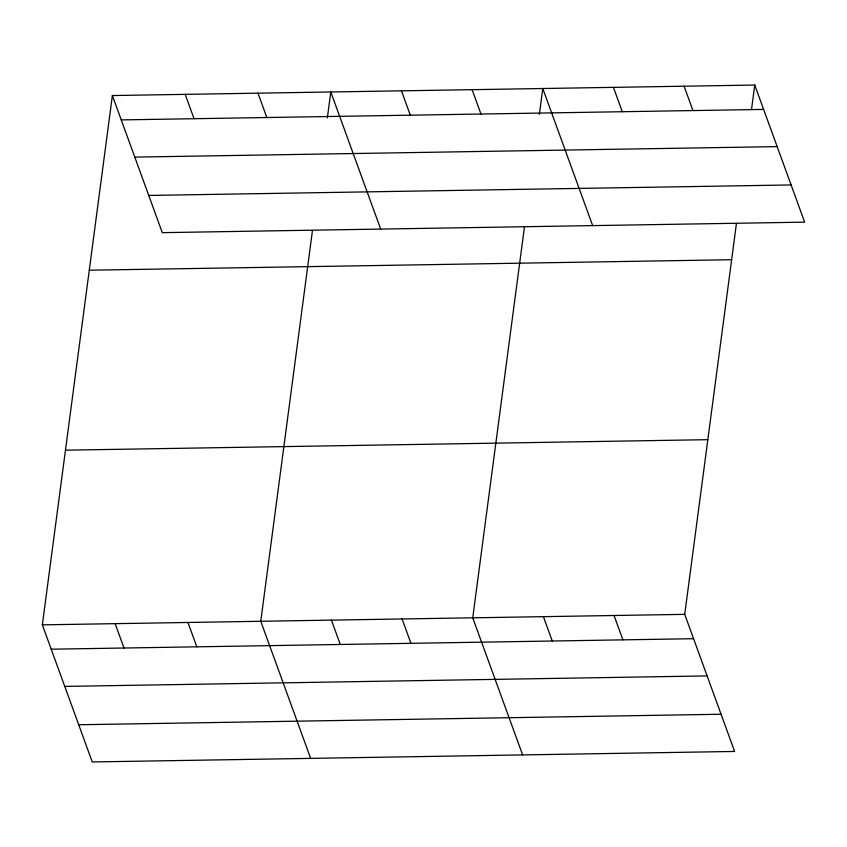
<?xml version="1.0" encoding="UTF-8"?>
<svg xmlns="http://www.w3.org/2000/svg" width="847" height="847" viewBox="0 0 847 847"><rect width="100%" height="100%" fill="white"/><g stroke="black" fill="none" stroke-linecap="round" stroke-linejoin="round"><path stroke-width="1.27" d="M736.435 223.492L684.715 614.35L734.614 751.448L92.249 761.951L42.35 624.853L112.386 95.552L754.751 85.049L804.65 222.147L162.285 232.65L112.386 95.552M312.469 230.426L260.76 621.285L310.658 758.383M327.365 117.86L330.785 91.984L380.684 229.082M524.452 226.954L472.732 617.812L522.631 754.91M539.348 114.398L542.768 88.511L592.667 225.62M751.501 109.634L754.751 85.049M121.248 119.903L763.613 109.411M134.789 157.108L777.154 146.616M148.744 195.445L791.109 184.942M89.274 270.214L731.639 259.722M65.463 450.18L707.827 439.678M42.35 624.853L684.715 614.35M51.212 649.204L693.577 638.702M64.753 686.409L707.118 675.906M78.707 724.746L721.072 714.243M684.09 86.203L692.952 110.565M613.429 87.357L622.291 111.719M472.107 89.676L480.969 114.027M614.054 615.504L622.916 639.856M401.446 90.83L410.308 115.181M543.393 616.658L552.265 641.02M257.986 93.17L266.847 117.521M402.071 618.966L410.943 643.328M185.186 94.356L194.048 118.718M331.41 620.12L340.282 644.482M187.949 622.471L196.822 646.822M115.15 623.657L124.011 648.019"/></g></svg>
